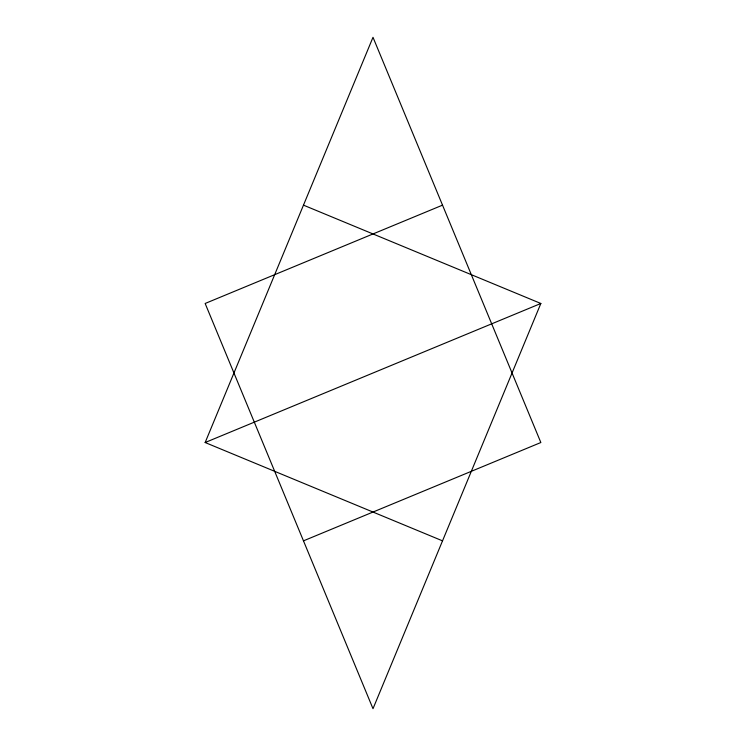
<?xml version="1.0" encoding="UTF-8"?>
<svg xmlns="http://www.w3.org/2000/svg" width="746" height="746" viewBox="0 0 746 746"><rect width="100%" height="100%" fill="white"/><g stroke="black" fill="none" stroke-linecap="round" stroke-linejoin="round"><path stroke-width="1.12" d="M442.527 540.85L205.15 442.527L373 37.3L540.85 442.527L303.473 540.85M303.473 205.15L540.85 303.473L373 708.7L205.15 303.473L442.527 205.15M205.15 442.527L540.85 303.473"/></g></svg>
